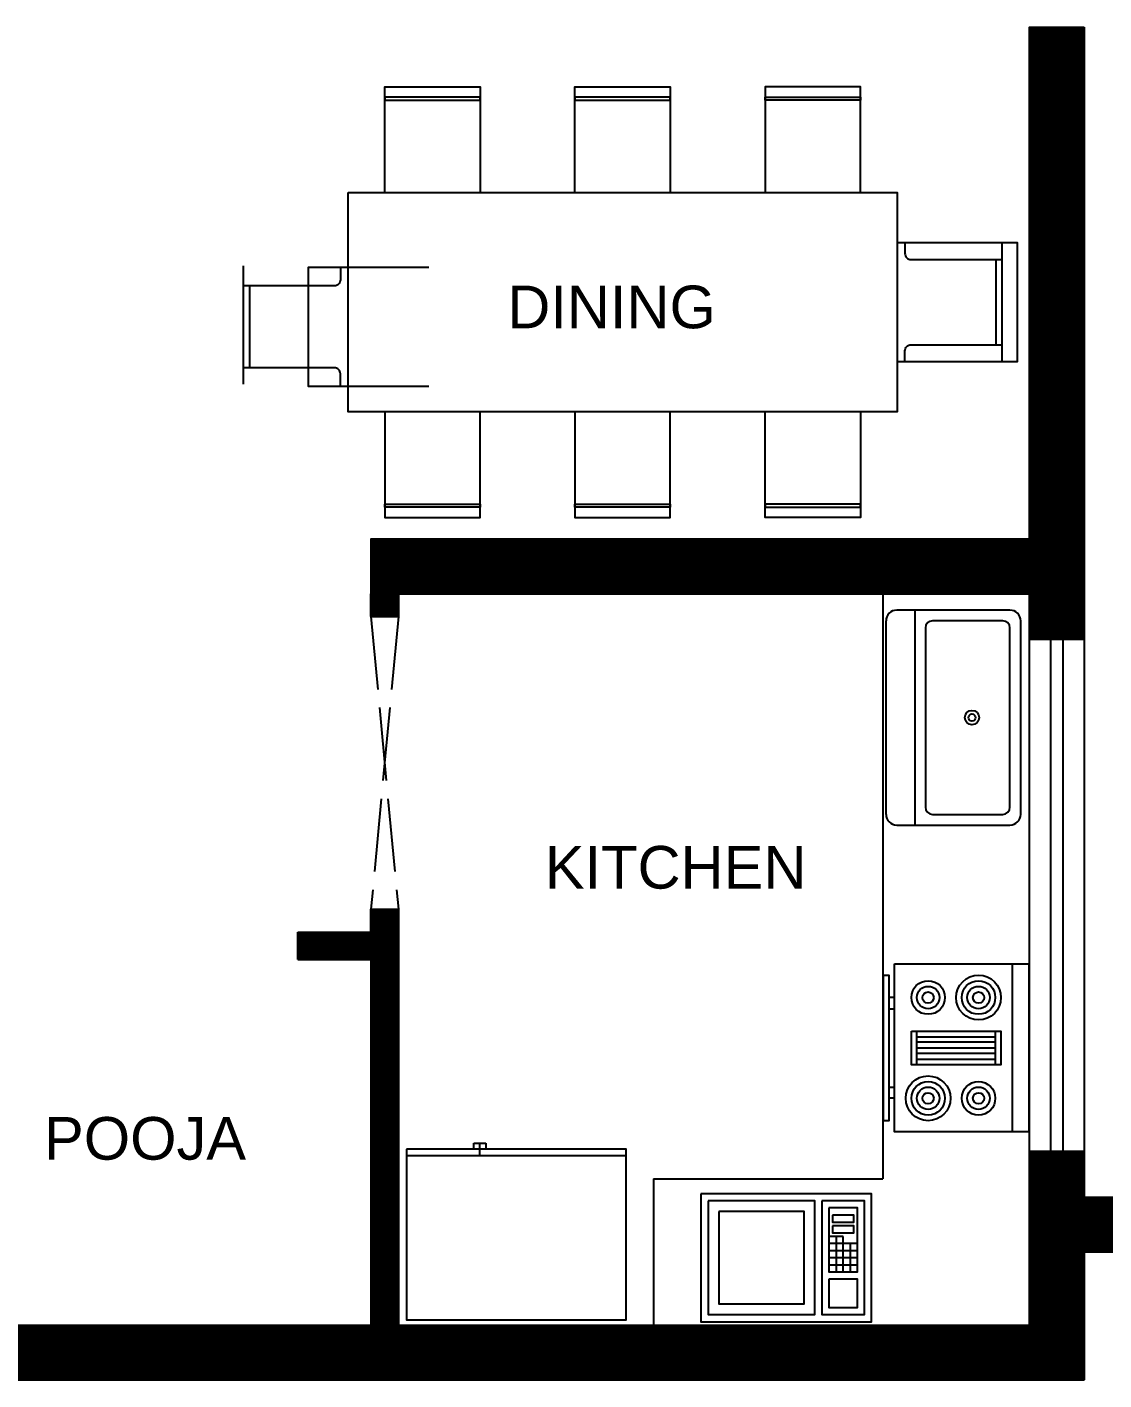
# Model space of a CAD drawing. Header units: inches. Extents: x 2765 to 3274, y 483 to 993.
# Drawn here: x 2947.4 to 3124.1, y 483.1 to 705.1 of the extents above; entities that cross this region are included whole.
import ezdxf

# ---------------------------------------------------------------- set-up
doc = ezdxf.new("R2010")
doc.units = ezdxf.units.IN
doc.header["$MEASUREMENT"] = 0
doc.linetypes.add('ACAD_ISO02W100', pattern=[15, 12, -3])
for name, color, linetype, plot in [('block', 117, 'Continuous', False), ('wall', 217, 'Continuous', False), ('windwo', 140, 'Continuous', False)]:
    doc.layers.add(name, color=color, linetype=linetype, plot=plot)
doc.layers.add('OUTER WALL', color=50, linetype='Continuous')
doc.styles.get("Standard").update_dxf_attribs({"font": 'arial.ttf'})

# ---------------------------------------------------------------- blocks, each defined once
blk = doc.blocks.new('DINING TABLE')
at = {"layer": 'block'}
blk.add_line((5809.78, 4496.44), (5809.78, 4476.99), dxfattribs=at)
at = {"layer": 'block', "elevation": -13.47}
for points in [[(5725.74, 4504.72), (5725.74, 4522.07), (5741.38, 4522.07), (5741.38, 4504.72)], [(5803.8, 4504.72), (5803.8, 4522.07), (5788.16, 4522.07), (5788.16, 4504.72)], [(5725.74, 4468.71), (5725.74, 4451.37), (5741.38, 4451.37), (5741.38, 4468.71)], [(5803.8, 4468.71), (5803.8, 4451.37), (5788.16, 4451.37), (5788.16, 4468.71)]]:
    blk.add_lwpolyline(points, dxfattribs=at)
for points in [[(5725.74, 4519.86), (5741.38, 4519.86), (5741.38, 4520.35), (5725.74, 4520.35)], [(5803.8, 4519.86), (5788.16, 4519.86), (5788.16, 4520.35), (5803.8, 4520.35)], [(5725.74, 4453.57), (5741.38, 4453.57), (5741.38, 4453.09), (5725.74, 4453.09)], [(5803.8, 4453.57), (5788.16, 4453.57), (5788.16, 4453.09), (5803.8, 4453.09)]]:
    blk.add_lwpolyline(points, close=True, dxfattribs=at)
at = {"layer": 'block'}
for points in [[(5756.95, 4504.72), (5756.95, 4522.07), (5772.59, 4522.07), (5772.59, 4504.72)], [(5719.76, 4504.72), (5809.78, 4504.72), (5809.78, 4468.71), (5719.76, 4468.71), (5719.76, 4468.71), (5719.76, 4504.72)], [(5809.78, 4476.99), (5829.57, 4476.99), (5829.57, 4496.44), (5809.78, 4496.44)], [(5826.96, 4496.44), (5826.96, 4476.99)], [(5826, 4493.72), (5826, 4479.71)], [(5702.58, 4473.24), (5702.58, 4492.69)], [(5732.96, 4492.4), (5713.17, 4492.4), (5713.17, 4472.95), (5732.96, 4472.95)], [(5703.54, 4489.4), (5703.54, 4475.96)], [(5756.95, 4468.71), (5756.95, 4451.37), (5772.59, 4451.37), (5772.59, 4468.71)]]:
    blk.add_lwpolyline(points, dxfattribs=at)
for points in [[(5756.95, 4519.86), (5772.59, 4519.86), (5772.59, 4520.35), (5756.95, 4520.35)], [(5756.95, 4453.57), (5772.59, 4453.57), (5772.59, 4453.09), (5756.95, 4453.09)]]:
    blk.add_lwpolyline(points, close=True, dxfattribs=at)
for points in [[(5811.08, 4496.44), (5811.08, 4494.72, 0.414214), (5812.08, 4493.72), (5826.96, 4493.72)], [(5718.46, 4492.4), (5718.46, 4490.4, -0.414214), (5717.46, 4489.4), (5702.58, 4489.4), (5702.58, 4489.4)], [(5811.08, 4476.99), (5811.08, 4478.71, -0.414214), (5812.08, 4479.71), (5826.96, 4479.71)], [(5718.46, 4472.95), (5718.46, 4474.96, 0.414214), (5717.46, 4475.96), (5702.58, 4475.96), (5702.58, 4475.96)]]:
    blk.add_lwpolyline(points, format="xyb", dxfattribs=at)
blk = doc.blocks.new('Range-Oven - 30 in top')
for p, q in [((0, -3), (30, -3)), ((12, -6), (18, -6)), ((13, -20), (13, -6)), ((14, -6), (14, -20)), ((15, -20), (15, -6)), ((16, -6), (16, -20)), ((17, -20), (17, -6)), ((18, -20), (12, -20)), ((6, -24), (6, -25)), ((8, -25), (8, -24)), ((22, -25), (22, -24)), ((24, -24), (24, -25))]:
    blk.add_line(p, q)
for points in [[(0, -24), (0, 0), (30, 0), (30, -24)], [(12, -21), (12, -5), (18, -5), (18, -21)], [(2, -26), (2, -25), (28, -25), (28, -26)]]:
    blk.add_lwpolyline(points, close=True)
for centre, radius in [((6, -9), 4), ((6, -9), 3), ((6, -9), 2), ((24, -9), 3), ((24, -9), 2), ((6, -9), 1), ((24, -9), 1), ((24, -18), 4), ((6, -18), 3), ((6, -18), 2), ((24, -18), 3), ((24, -18), 2), ((6, -18), 1), ((24, -18), 1)]:
    blk.add_circle(centre, radius)
blk = doc.blocks.new('Refrigerator-2 door - 36 in top')
for p, q in [((0, -26.999999), (36, -26.999999)), ((11, -27.999999), (11, -28.999999)), ((12, -26.999999), (12, -28.999999)), ((13, -28.999999), (13, -27.999999)), ((11, -28.999999), (13, -28.999999))]:
    blk.add_line(p, q)
blk.add_lwpolyline([(0, -27.999999), (0, 0), (36, 0), (36, -27.999999)], close=True)
blk = doc.blocks.new('Microwave')
for p, q in [((18, 10), (22, 10)), ((19, 7), (19, 11)), ((20, 11), (20, 7)), ((21, 7), (21, 11)), ((22, 9), (18, 9)), ((18, 8), (22, 8)), ((22, 7), (18, 7)), ((20, 6), (18, 6)), ((19, 6), (19, 7)), ((20, 7), (20, 6))]:
    blk.add_line(p, q)
for points in [[(0, 0), (0, 18), (24, 18), (24, 0)], [(1, 1), (1, 17), (16, 17), (16, 1)], [(2.5, 2.5), (2.5, 15.5), (14.5, 15.5), (14.5, 2.5)], [(17, 1), (17, 17), (23, 17), (23, 1)], [(18, 12), (18, 16), (22, 16), (22, 12)], [(18, 2), (18, 11), (22, 11), (22, 2)], [(18.5, 4.5), (18.5, 5.5), (21.5, 5.5), (21.5, 4.5)], [(18.5, 3), (18.5, 4), (21.5, 4), (21.5, 3)]]:
    blk.add_lwpolyline(points, close=True)

msp = doc.modelspace()

# ---------------------------------------------------------------- hatches: boundary and pattern name
at = {"layer": 'windwo'}
h = msp.add_hatch(dxfattribs=at)
h.set_pattern_fill('ANSI31', color=6)
h.paths.add_polyline_path([(3273.86, 963.1), (3111.86, 963.1), (3111.86, 939.1), (2979.86, 939.1), (2979.86, 963.1), (2793.86, 963.1), (2793.86, 483.1), (3120.86, 483.1), (3120.86, 504.1), (3132.86, 504.1), (3132.86, 513.1), (3120.86, 513.1), (3120.86, 520.6), (3111.86, 520.6), (3111.86, 492.1), (3008.36, 492.1), (3008.36, 560.35), (3003.86, 560.35), (3003.86, 556.6), (2991.86, 556.6), (2991.86, 552.1), (3003.86, 552.1), (3003.86, 492.1), (2931.86, 492.1), (2931.86, 552.1), (2943.86, 552.1), (2943.86, 556.6), (2922.86, 556.6), (2922.86, 492.1), (2802.86, 492.1), (2802.86, 612.1), (2922.86, 612.1), (2922.86, 598.6), (2931.86, 598.6), (2931.86, 621.1), (2802.86, 621.1), (2802.86, 705.1), (2927.36, 705.1), (2927.36, 709.6), (2802.86, 709.6), (2802.86, 781.6), (2886.86, 781.6), (2886.86, 739.6), (2891.36, 739.6), (2891.36, 781.6), (2928.86, 781.6), (2928.86, 786.1), (2802.86, 786.1), (2802.86, 954.1), (2970.86, 954.1), (2970.86, 924.1), (2979.86, 924.1), (2979.86, 930.1), (3111.86, 930.1), (3111.86, 924.1), (3120.86, 924.1), (3120.86, 954.1), (3264.86, 954.1), (3264.86, 762.1), (3218.36, 762.1), (3218.36, 753.1), (3264.86, 753.1), (3264.86, 513.1), (3252.86, 513.1), (3252.86, 504.1), (3273.86, 504.1)])
h = msp.add_hatch(dxfattribs=at)
h.set_pattern_fill('ANSI31', color=6)
h.paths.add_polyline_path([(3120.86, 705.1), (3111.86, 705.1), (3111.86, 621.1), (3003.86, 621.1), (3003.86, 608.35), (3008.36, 608.35), (3008.36, 612.1), (3111.86, 612.1), (3111.86, 604.6), (3120.86, 604.6)])
h.paths.add_polyline_path([(3120.86, 864.1), (3111.86, 864.1), (3111.86, 858.1), (3081.86, 858.1), (3081.86, 853.6), (3111.86, 853.6), (3111.86, 822.1), (3120.86, 822.1)])
h.paths.add_polyline_path([(2979.86, 853.6), (3009.86, 853.6), (3009.86, 858.1), (2979.86, 858.1), (2979.86, 864.1), (2970.86, 864.1), (2970.86, 781.6), (2979.86, 781.6)])
h.paths.add_polyline_path([(3158.36, 762.1), (3120.86, 762.1), (3120.86, 774.1), (3111.86, 774.1), (3111.86, 762.1), (3111.86, 753.1), (3158.36, 753.1)])

# ---------------------------------------------------------------- linework, layer by layer
at = {"color": 251, "linetype": 'ACAD_ISO02W100', "true_color": 0x636466}
for p, q in [((3003.86, 608.35), (3008.36, 560.35)), ((3008.36, 608.35), (3003.86, 560.35))]:
    msp.add_line(p, q, dxfattribs=at)
msp.add_line((3093.07, 609.43), (3093.07, 574.15))
for points in [[(3108.7, 609.43), (3090.13, 609.43)], [(3088.36, 607.66), (3088.36, 575.91)], [(3094.83, 606.49), (3094.83, 577.09)], [(3107.52, 607.66), (3096.01, 607.66)], [(3108.7, 577.09), (3108.7, 606.49)], [(3110.46, 575.91), (3110.46, 607.66)], [(3096.01, 575.91), (3107.52, 575.91)], [(3090.13, 574.15), (3108.7, 574.15)]]:
    msp.add_lwpolyline(points)
for radius in [1.18, 0.588]:
    msp.add_circle((3102.47, 591.79), radius)
for centre, radius, start, end in [((3090.13, 607.66), 1.76, 90, 180), ((3108.7, 607.66), 1.76, 0, 90), ((3096.01, 606.49), 1.18, 90, 180), ((3107.52, 606.49), 1.18, 0, 90), ((3090.13, 575.91), 1.76, 180, 270), ((3096.01, 577.09), 1.18, 180, 270), ((3107.52, 577.09), 1.18, 270, 0), ((3108.7, 575.91), 1.76, 270, 0)]:
    msp.add_arc(centre, radius, start, end)
at = {"layer": 'wall'}
for p, q in [((3111.86, 705.1), (3111.86, 621.1)), ((3111.86, 705.1), (3120.86, 705.1)), ((3120.86, 705.1), (3120.86, 513.1)), ((3003.86, 621.1), (3003.86, 608.35)), ((3003.86, 621.1), (3111.86, 621.1)), ((3003.86, 621.1), (3003.86, 608.35)), ((3003.86, 608.35), (3003.86, 612.1)), ((3008.36, 612.1), (3008.36, 608.35)), ((3008.36, 612.1), (3111.86, 612.1)), ((3111.86, 612.1), (3111.86, 492.1)), ((3003.86, 608.35), (3008.36, 608.35)), ((3120.86, 564.1), (3120.86, 513.1)), ((3003.86, 556.6), (3003.86, 560.35)), ((3003.86, 560.35), (3008.36, 560.35)), ((3003.86, 560.35), (3003.86, 556.6)), ((3008.36, 560.35), (3008.36, 492.1)), ((2991.86, 552.1), (2991.86, 556.6)), ((2991.86, 556.6), (3003.86, 556.6)), ((2991.86, 552.1), (3003.86, 552.1)), ((3003.86, 552.1), (3003.86, 492.1)), ((3120.86, 513.1), (3132.86, 513.1)), ((3120.86, 504.1), (3132.86, 504.1)), ((3120.86, 504.1), (3120.86, 483.1)), ((2931.86, 492.1), (3003.86, 492.1)), ((3008.36, 492.1), (3111.86, 492.1)), ((2793.86, 483.1), (3120.86, 483.1))]:
    msp.add_line(p, q, dxfattribs=at)
at = {"layer": 'wall', "color": 51, "true_color": 0xf8f6b0}
for p, q in [((3087.86, 612.1), (3087.86, 516.1)), ((3050.23, 516.1), (3087.86, 516.1)), ((3050.23, 516.1), (3050.23, 492.1))]:
    msp.add_line(p, q, dxfattribs=at)
at = {"layer": 'windwo'}
for p, q in [((3120.86, 604.6), (3111.86, 604.6)), ((3115.36, 604.6), (3115.36, 520.6)), ((3117.36, 604.6), (3117.36, 520.6)), ((3120.86, 520.6), (3111.86, 520.6))]:
    msp.add_line(p, q, dxfattribs=at)

# ---------------------------------------------------------------- block references
msp.add_blockref('DINING TABLE', (-2719.61, -3826.76))
for name, p, xscale, yscale, zscale, rotation in [('Range-Oven - 30 in top', (3111.81, 551.36), 0.9184527540017237, 0.9184527540017237, 0.9184527540017237, 270), ('Microwave', (3058, 513.65), -1.166889964583788, 1.166889964583788, 1.166889964583788, 180)]:
    msp.add_blockref(name, p, dxfattribs=dict(xscale=xscale, yscale=yscale, zscale=zscale, rotation=rotation))
at = {"xscale": -1, "rotation": 180}
msp.add_blockref('Refrigerator-2 door - 36 in top', (3009.72, 492.94), dxfattribs=at)

# ---------------------------------------------------------------- texts
at = {"layer": 'OUTER WALL', "linetype": 'Continuous', "char_height": 7, "attachment_point": 1}
for s, width, heights, insert in [(' DINING', 40.0199, [15.32], (3023.52, 662.67)), ('KITCHEN', 64.1053, [0], (3032.39, 570.72)), ('POOJA', 97.2482, [15.12], (2950.23, 526.24))]:
    msp.add_mtext_dynamic_manual_height_columns(s, width=width, gutter_width=1, heights=heights, dxfattribs=dict(at, insert=insert))

doc.saveas('drawing.dxf')
